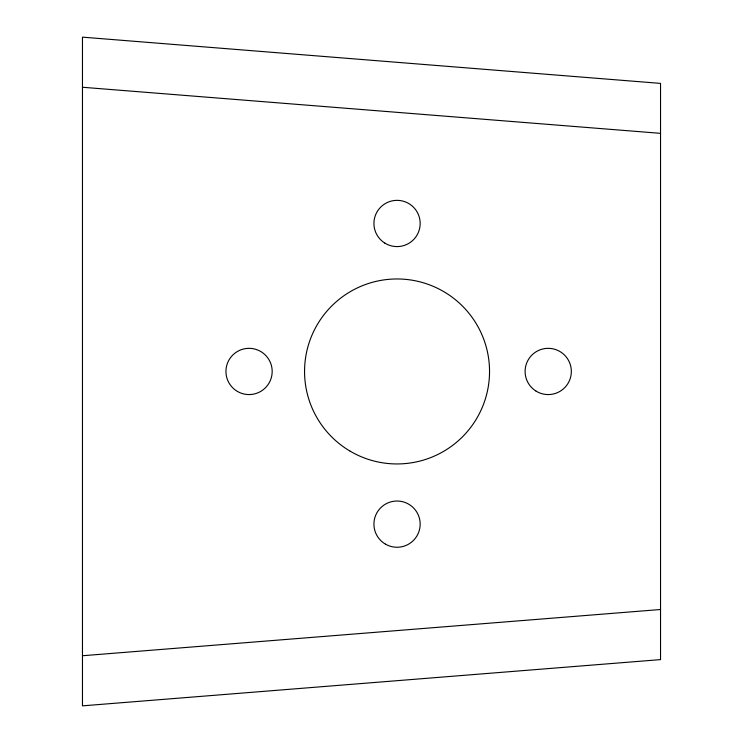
<?xml version="1.0" encoding="UTF-8"?>
<svg xmlns="http://www.w3.org/2000/svg" width="743" height="743" viewBox="0 0 743 743"><rect width="100%" height="100%" fill="white"/><g stroke="black" fill="none" stroke-linecap="round" stroke-linejoin="round"><path stroke-width="1.11" d="M82.464 655.744L660.536 609.501M82.464 87.256L660.536 133.341M660.536 659.608L82.464 705.85L82.464 37.15L660.536 83.392L660.536 659.608M536.037 391.106A23.126 23.126 0 0 0 571.33 372.178A23.126 23.126 0 0 0 537.291 351.077A23.126 23.126 0 0 0 536.037 391.106M385.487 544.164A23.126 23.126 0 0 0 420.166 524.14A23.126 23.126 0 0 0 385.487 504.116A23.126 23.126 0 0 0 385.487 544.164M350.148 451.177A92.494 92.494 0 0 0 489.535 372.215A92.494 92.494 0 0 0 351.458 290.977A92.494 92.494 0 0 0 350.148 451.177M384.865 243.119A23.126 23.126 0 0 0 420.157 224.2A23.126 23.126 0 0 0 386.119 203.09A23.126 23.126 0 0 0 384.865 243.119M237.5 391.477A23.126 23.126 0 0 0 272.179 371.454A23.126 23.126 0 0 0 237.5 351.43A23.126 23.126 0 0 0 237.5 391.477"/></g></svg>
